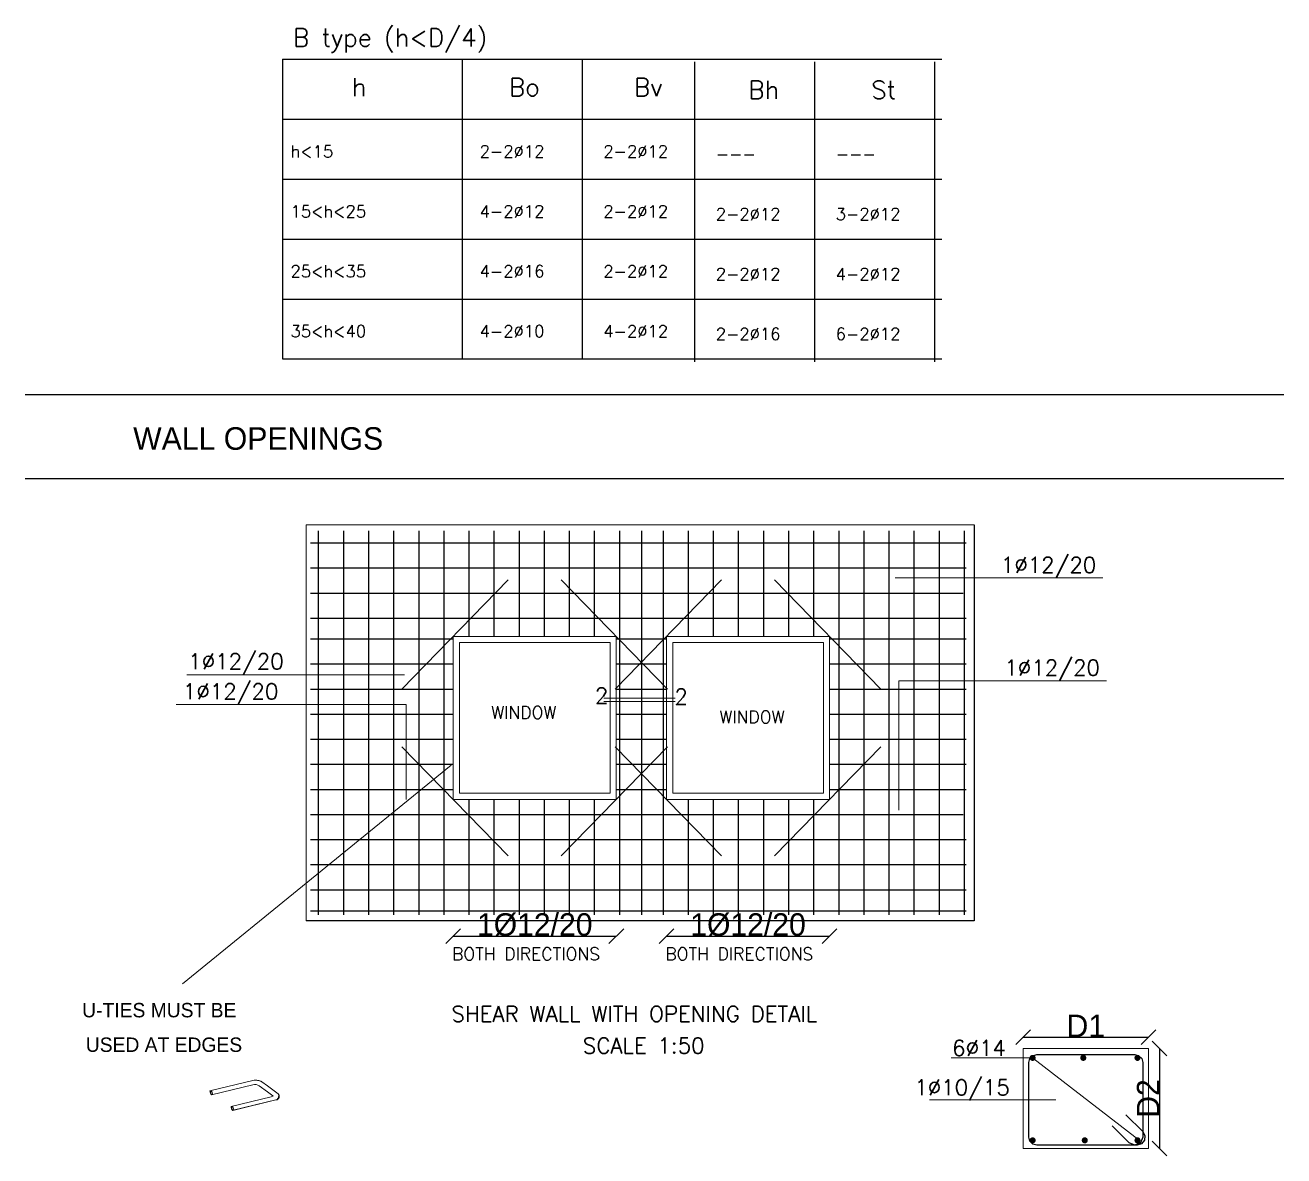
# Model space of a CAD drawing. Extents: x 166525 to 167198, y 178739 to 179747.
# Drawn here: x 167068.06 to 167082.04, y 179495.12 to 179507.68 of the extents above; entities that cross this region are included whole.
import ezdxf

# ---------------------------------------------------------------- set-up
doc = ezdxf.new("R2010")
doc.units = 0
doc.header["$MEASUREMENT"] = 0
doc.layers.get('0').update_dxf_attribs({"linetype": 'CONTINUOUS'})
doc.layers.get('DEFPOINTS').update_dxf_attribs({"linetype": 'CONTINUOUS'})
for name, color, linetype, lineweight in [('BEAM', 6, 'CONTINUOUS', 13), ('LINE', 8, 'CONTINUOUS', 9), ('UBARS', 1, 'CONTINUOUS', 0)]:
    doc.layers.add(name, color=color, linetype=linetype, lineweight=lineweight)
for name, color, linetype in [('BEAM-REIN', 2, 'CONTINUOUS'), ('FRAM-TXT', 4, 'CONTINUOUS'), ('REBARS', 2, 'CONTINUOUS'), ('slab', 6, 'CONTINUOUS'), ('sss', 4, 'CONTINUOUS'), ('Steel', 2, 'CONTINUOUS'), ('TEXT', 7, 'CONTINUOUS')]:
    doc.layers.add(name, color=color, linetype=linetype)
doc.styles.add('ROMANS', font='romans.shx')
doc.dimstyles.new('mais 1-100 plan', dxfattribs={"dimtxt": 0.25, "dimasz": 0.1635, "dimexe": 0.18, "dimexo": 0.0625, "dimgap": 0, "dimtad": 1, "dimzin": 0, "dimdsep": 46, "dimtxsty": 'Standard', "dimblk": 'OBLIQUE', "dimcen": 0, "dimse1": 1, "dimse2": 1, "dimclrd": 8, "dimclrt": 4, "dimadec": 0, "dimazin": 0, "dimtfac": 1, "dimtix": 1, "dimtofl": 0, "dimtmove": 0, "dimatfit": 3, "dimldrblk": 'OBLIQUE', "dimfxl": 0.18, "dimtolj": 1, "dimtzin": 0, "dimarcsym": 0})

# ---------------------------------------------------------------- blocks, each defined once
blk = doc.blocks.new('_OBLIQUE')
at = {"color": 0, "linetype": 'ByBlock'}
blk.add_line((-0.5, -0.5), (0.5, 0.5), dxfattribs=at)
blk = doc.blocks.new('*D1770')
at = {"color": 8, "linetype": 'Continuous', "lineweight": -2, "transparency": 16777216}
blk.add_line((167072.816, 179497.562), (167074.627, 179497.562), dxfattribs=at)
at = {"layer": 'DEFPOINTS', "color": 0, "linetype": 'Continuous', "transparency": 16777216}
for p in [(167072.816, 179499.081), (167074.627, 179499.081), (167074.627, 179497.562)]:
    blk.add_point(p, dxfattribs=at)
at = {"color": 8, "linetype": 'Continuous', "lineweight": -2, "transparency": 16777216, "xscale": 0.1635000000000001, "yscale": 0.1635000000000001, "zscale": 0.1635000000000001, "rotation": 180}
blk.add_blockref('_OBLIQUE', (167072.816, 179497.562), dxfattribs=at)
at = {"color": 8, "linetype": 'Continuous', "lineweight": -2, "transparency": 16777216, "xscale": 0.1635000000000001, "yscale": 0.1635000000000001, "zscale": 0.1635000000000001}
blk.add_blockref('_OBLIQUE', (167074.627, 179497.562), dxfattribs=at)
at = {"color": 4, "linetype": 'Continuous', "transparency": 16777216, "insert": (167073.721, 179497.687), "char_height": 0.25, "attachment_point": 5}
blk.add_mtext('\\A1;1%%C12/20', dxfattribs=at)
blk = doc.blocks.new('*D1505')
at = {"color": 8, "linetype": 'Continuous', "lineweight": -2, "transparency": 16777216}
blk.add_line((167075.184, 179497.562), (167076.995, 179497.562), dxfattribs=at)
at = {"layer": 'DEFPOINTS', "color": 0, "linetype": 'Continuous', "transparency": 16777216}
for p in [(167075.184, 179499.081), (167076.995, 179499.081), (167076.995, 179497.562)]:
    blk.add_point(p, dxfattribs=at)
at = {"color": 8, "linetype": 'Continuous', "lineweight": -2, "transparency": 16777216, "xscale": 0.1635000000000001, "yscale": 0.1635000000000001, "zscale": 0.1635000000000001, "rotation": 180}
blk.add_blockref('_OBLIQUE', (167075.184, 179497.562), dxfattribs=at)
at = {"color": 8, "linetype": 'Continuous', "lineweight": -2, "transparency": 16777216, "xscale": 0.1635000000000001, "yscale": 0.1635000000000001, "zscale": 0.1635000000000001}
blk.add_blockref('_OBLIQUE', (167076.995, 179497.562), dxfattribs=at)
at = {"color": 4, "linetype": 'Continuous', "transparency": 16777216, "insert": (167076.089, 179497.687), "char_height": 0.25, "attachment_point": 5}
blk.add_mtext('\\A1;1%%C12/20', dxfattribs=at)
blk = doc.blocks.new('*D1771')
at = {"color": 8, "linetype": 'Continuous', "lineweight": -2, "transparency": 16777216}
blk.add_line((167079.143, 179496.441), (167080.536, 179496.441), dxfattribs=at)
at = {"layer": 'DEFPOINTS', "color": 0, "linetype": 'Continuous', "transparency": 16777216}
for p in [(167080.536, 179496.441), (167079.143, 179496.316), (167080.536, 179496.316)]:
    blk.add_point(p, dxfattribs=at)
at = {"color": 8, "linetype": 'Continuous', "lineweight": -2, "transparency": 16777216, "xscale": 0.1635000000000001, "yscale": 0.1635000000000001, "zscale": 0.1635000000000001, "rotation": 180}
blk.add_blockref('_OBLIQUE', (167079.143, 179496.441), dxfattribs=at)
at = {"color": 8, "linetype": 'Continuous', "lineweight": -2, "transparency": 16777216, "xscale": 0.1635000000000001, "yscale": 0.1635000000000001, "zscale": 0.1635000000000001}
blk.add_blockref('_OBLIQUE', (167080.536, 179496.441), dxfattribs=at)
at = {"color": 4, "linetype": 'Continuous', "transparency": 16777216, "insert": (167079.839, 179496.566), "char_height": 0.25, "attachment_point": 5}
blk.add_mtext('\\A1;D1', dxfattribs=at)
blk = doc.blocks.new('*D1772')
at = {"color": 8, "linetype": 'Continuous', "lineweight": -2, "transparency": 16777216}
blk.add_line((167080.656, 179496.316), (167080.656, 179495.205), dxfattribs=at)
at = {"layer": 'DEFPOINTS', "color": 0, "linetype": 'Continuous', "transparency": 16777216}
for p in [(167080.536, 179496.316), (167080.536, 179495.205), (167080.656, 179495.205)]:
    blk.add_point(p, dxfattribs=at)
at = {"color": 8, "linetype": 'Continuous', "lineweight": -2, "transparency": 16777216, "xscale": 0.1635000000000001, "yscale": 0.1635000000000001, "zscale": 0.1635000000000001}
for p, rotation in [((167080.656, 179496.316), 90), ((167080.656, 179495.205), 270)]:
    blk.add_blockref('_OBLIQUE', p, dxfattribs=dict(at, rotation=rotation))
at = {"color": 4, "linetype": 'Continuous', "transparency": 16777216, "insert": (167080.531, 179495.76), "char_height": 0.25, "attachment_point": 5, "rotation": 90}
blk.add_mtext('\\A1;D2', dxfattribs=at)

msp = doc.modelspace()

# ---------------------------------------------------------------- linework, layer by layer
at = {"color": 8, "ltscale": 2}
for p, q in [((167068.06369, 179503.57627), (167082.03759, 179503.57627)), ((167068.06369, 179502.64682), (167082.03759, 179502.64682))]:
    msp.add_line(p, q, dxfattribs=at)
at = {"color": 2, "linetype": 'Continuous'}
for p, q in [((167078.60045, 179502.13144), (167078.60045, 179497.73179)), ((167078.60045, 179497.73179), (167071.18394, 179497.73179))]:
    msp.add_line(p, q, dxfattribs=at)
at = {"layer": 'BEAM', "color": 253}
for p, q in [((167077.72358, 179501.54071), (167080.02759, 179501.54071)), ((167072.27458, 179500.46585), (167069.86016, 179500.46585)), ((167077.76308, 179500.39911), (167080.06708, 179500.39911)), ((167077.76308, 179500.39911), (167077.76308, 179498.95994)), ((167072.29311, 179500.13522), (167069.73847, 179500.13522)), ((167072.29311, 179500.13522), (167072.29311, 179499.08047)), ((167074.48978, 179500.20404), (167075.28051, 179500.20404)), ((167074.48978, 179500.16921), (167075.28051, 179500.16921)), ((167072.79347, 179499.46101), (167069.8092, 179497.0327))]:
    msp.add_line(p, q, dxfattribs=at)
at = {"layer": 'BEAM-REIN'}
for p, q in [((167071.23065, 179501.93031), (167078.51116, 179501.93031)), ((167071.31813, 179502.06552), (167071.31813, 179497.80086)), ((167071.59672, 179502.06552), (167071.59672, 179497.80086)), ((167071.87532, 179502.06552), (167071.87532, 179497.80086)), ((167072.15391, 179502.06552), (167072.15391, 179497.80086)), ((167072.4325, 179502.06552), (167072.4325, 179497.80086)), ((167072.7111, 179502.06552), (167072.7111, 179497.80086)), ((167072.98969, 179502.06552), (167072.98969, 179500.8917)), ((167073.26828, 179502.06552), (167073.26828, 179500.8917)), ((167073.54687, 179502.06552), (167073.54687, 179500.8917)), ((167073.82547, 179502.06552), (167073.82547, 179500.8917)), ((167074.10406, 179502.06552), (167074.10406, 179500.8917)), ((167074.38265, 179502.06552), (167074.38265, 179500.8917)), ((167074.66124, 179502.06552), (167074.66124, 179497.80086)), ((167074.90586, 179502.06552), (167074.90586, 179497.80086)), ((167075.14527, 179502.06552), (167075.14527, 179497.80086)), ((167075.42387, 179502.06552), (167075.42387, 179500.8917)), ((167075.70246, 179502.06552), (167075.70246, 179500.8917)), ((167075.98105, 179502.06552), (167075.98105, 179500.8917)), ((167076.25965, 179502.06552), (167076.25965, 179500.8917)), ((167076.53824, 179502.06552), (167076.53824, 179500.8917)), ((167076.81683, 179502.06552), (167076.81683, 179500.8917)), ((167077.09542, 179502.06552), (167077.09542, 179497.80086)), ((167077.37402, 179502.06552), (167077.37402, 179497.80086)), ((167077.65261, 179502.06552), (167077.65261, 179497.80086)), ((167077.9312, 179502.06552), (167077.9312, 179497.80086)), ((167078.2098, 179502.06552), (167078.2098, 179497.80086)), ((167078.48839, 179502.06552), (167078.48839, 179497.80086)), ((167071.23065, 179501.65171), (167078.51116, 179501.65171)), ((167072.24648, 179500.30662), (167073.42702, 179501.51974)), ((167075.19609, 179500.30662), (167074.01554, 179501.51974)), ((167074.61452, 179500.30662), (167075.79506, 179501.51974)), ((167077.56413, 179500.30662), (167076.38358, 179501.51974)), ((167071.23065, 179501.37312), (167078.47606, 179501.37312)), ((167071.23065, 179501.09453), (167078.51116, 179501.09453)), ((167071.23065, 179500.8638), (167072.81585, 179500.8638)), ((167074.62671, 179500.8638), (167075.18389, 179500.8638)), ((167076.99475, 179500.8638), (167078.51116, 179500.8638)), ((167071.23065, 179500.58521), (167072.81585, 179500.58521)), ((167074.62671, 179500.58521), (167075.18389, 179500.58521)), ((167076.99475, 179500.58521), (167078.51116, 179500.58521)), ((167071.23065, 179500.30662), (167072.81585, 179500.30662)), ((167074.62671, 179500.30662), (167075.18389, 179500.30662)), ((167076.99475, 179500.30662), (167078.51116, 179500.30662)), ((167071.23065, 179500.02802), (167072.81585, 179500.02802)), ((167074.62671, 179500.02802), (167075.18389, 179500.02802)), ((167076.99475, 179500.02802), (167078.51116, 179500.02802)), ((167071.23065, 179499.74943), (167072.81585, 179499.74943)), ((167074.62671, 179499.74943), (167075.18389, 179499.74943)), ((167076.99475, 179499.74943), (167078.51116, 179499.74943)), ((167072.24648, 179499.66594), (167073.42702, 179498.45282)), ((167075.19609, 179499.66594), (167074.01554, 179498.45282)), ((167074.61452, 179499.66594), (167075.79506, 179498.45282)), ((167077.56413, 179499.66594), (167076.38358, 179498.45282)), ((167071.23065, 179499.47084), (167072.81585, 179499.47084)), ((167074.62671, 179499.47084), (167075.18389, 179499.47084)), ((167076.99475, 179499.47084), (167078.51116, 179499.47084)), ((167071.23065, 179499.19224), (167072.81585, 179499.19224)), ((167074.62671, 179499.19224), (167075.18389, 179499.19224)), ((167076.99475, 179499.19224), (167078.51116, 179499.19224)), ((167072.98969, 179499.08085), (167072.98969, 179497.80086)), ((167073.26828, 179499.08085), (167073.26828, 179497.80086)), ((167073.54687, 179499.08085), (167073.54687, 179497.80086)), ((167073.82547, 179499.08085), (167073.82547, 179497.80086)), ((167074.10406, 179499.08085), (167074.10406, 179497.80086)), ((167074.38265, 179499.08085), (167074.38265, 179497.80086)), ((167075.42387, 179499.08085), (167075.42387, 179497.80086)), ((167075.70246, 179499.08085), (167075.70246, 179497.80086)), ((167075.98105, 179499.08085), (167075.98105, 179497.80086)), ((167076.25965, 179499.08085), (167076.25965, 179497.80086)), ((167076.53824, 179499.08085), (167076.53824, 179497.80086)), ((167076.81683, 179499.08085), (167076.81683, 179497.80086)), ((167071.23065, 179498.91365), (167078.47606, 179498.91365)), ((167071.23065, 179498.63506), (167078.51116, 179498.63506)), ((167071.23065, 179498.35647), (167078.51116, 179498.35647)), ((167071.23065, 179498.07787), (167078.51116, 179498.07787)), ((167071.23065, 179497.84324), (167078.51116, 179497.84324))]:
    msp.add_line(p, q, dxfattribs=at)
for points in [[(167079.26559, 179496.21073, 0.0334, 0.0334, 1), (167079.2315, 179496.21073, 0.0334, 0.0334, 1)], [(167079.82812, 179496.21073, 0.0334, 0.0334, 1), (167079.79402, 179496.21073, 0.0334, 0.0334, 1)], [(167080.43005, 179496.21073, 0.0334, 0.0334, 1), (167080.39596, 179496.21073, 0.0334, 0.0334, 1)], [(167079.26559, 179495.29496, 0.0334, 0.0334, 1), (167079.2315, 179495.29496, 0.0334, 0.0334, 1)], [(167079.84467, 179495.29496, 0.0334, 0.0334, 1), (167079.81057, 179495.29496, 0.0334, 0.0334, 1)], [(167080.43005, 179495.29496, 0.0334, 0.0334, 1), (167080.39596, 179495.29496, 0.0334, 0.0334, 1)]]:
    msp.add_lwpolyline(points, format="xyseb", close=True, dxfattribs=at)
at = {"layer": 'LINE'}
for p, q in [((167079.24854, 179496.21073), (167078.34302, 179496.21073)), ((167080.43005, 179495.29496), (167079.24854, 179496.21073)), ((167079.50756, 179495.74385), (167078.10387, 179495.74385))]:
    msp.add_line(p, q, dxfattribs=at)
at = {"layer": 'REBARS'}
msp.add_polyline3d([(167080.28375, 179495.57939, 0), (167080.47139, 179495.39175, 0), (167080.49561, 179495.34647, 0), (167080.49057, 179495.29537, 0), (167080.45799, 179495.25567, 0), (167080.40885, 179495.24076, 0), (167079.29531, 179495.24076, 0), (167079.25108, 179495.25261, 0), (167079.21871, 179495.28499, 0), (167079.20685, 179495.32922, 0), (167079.20685, 179496.15817, 0), (167079.21871, 179496.2024, 0), (167079.25108, 179496.23477, 0), (167079.29531, 179496.24663, 0), (167080.38294, 179496.24663, 0), (167080.42716, 179496.23477, 0), (167080.45954, 179496.2024, 0), (167080.47139, 179496.15817, 0), (167080.47139, 179495.32922, 0), (167080.44548, 179495.26667, 0), (167080.38294, 179495.24076, 0), (167080.32039, 179495.26667, 0), (167080.13275, 179495.45431, 0)], dxfattribs=at)
at = {"layer": 'slab', "lineweight": 15}
for p in [(167078.60045, 179502.13144), (167071.18394, 179497.73179)]:
    msp.add_line(p, (167071.18394, 179502.13144), dxfattribs=at)
for points in [[(167074.62671, 179499.08085), (167074.62671, 179500.8917), (167072.81585, 179500.8917), (167072.81585, 179499.08085)], [(167074.55706, 179499.1505), (167072.8855, 179499.1505), (167072.8855, 179500.82206), (167074.55706, 179500.82206)], [(167076.99475, 179499.08085), (167076.99475, 179500.8917), (167075.18389, 179500.8917), (167075.18389, 179499.08085)], [(167076.9251, 179499.1505), (167075.25354, 179499.1505), (167075.25354, 179500.82206), (167076.9251, 179500.82206)], [(167079.14264, 179496.31627), (167080.5356, 179496.31627), (167080.5356, 179495.20455), (167079.14264, 179495.20455)]]:
    msp.add_lwpolyline(points, close=True, dxfattribs=at)
at = {"layer": 'Steel', "color": 4, "ltscale": 10}
for p, q in [((167070.91941, 179507.30104), (167078.24172, 179507.30104)), ((167070.91941, 179507.30104), (167070.91941, 179503.97272)), ((167072.91641, 179507.30104), (167072.91641, 179503.97272)), ((167074.24773, 179507.30104), (167074.24773, 179503.97272)), ((167075.49625, 179507.27095), (167075.49625, 179503.94264)), ((167076.82758, 179507.27095), (167076.82758, 179503.94264)), ((167078.15891, 179507.27095), (167078.15891, 179503.94264)), ((167070.91941, 179506.63538), (167078.24172, 179506.63538)), ((167070.91941, 179505.96971), (167078.24172, 179505.96971)), ((167070.91941, 179505.30405), (167078.24172, 179505.30405)), ((167070.91941, 179504.63839), (167078.24172, 179504.63839)), ((167070.91941, 179503.97272), (167078.24172, 179503.97272))]:
    msp.add_line(p, q, dxfattribs=at)
at = {"layer": 'UBARS'}
for p, q in [((167070.75287, 179495.90085), (167070.6912, 179495.94596)), ((167070.1206, 179495.81839), (167070.11274, 179495.84354)), ((167070.11815, 179495.84443), (167070.12401, 179495.82099)), ((167070.12502, 179495.80801), (167070.1206, 179495.81839)), ((167070.12401, 179495.82099), (167070.12604, 179495.81626)), ((167070.12978, 179495.80205), (167070.12502, 179495.80801)), ((167070.12604, 179495.81626), (167070.12749, 179495.81288)), ((167070.12749, 179495.81288), (167070.12942, 179495.80949)), ((167070.12942, 179495.80949), (167070.13111, 179495.80708)), ((167070.1329, 179495.79974), (167070.12978, 179495.80205)), ((167070.13111, 179495.80708), (167070.13304, 179495.80466)), ((167070.5927, 179495.91311), (167070.1329, 179495.79974)), ((167070.13304, 179495.80466), (167070.13521, 179495.80322)), ((167070.13521, 179495.80322), (167070.13715, 179495.80177)), ((167070.7949, 179495.77966), (167070.35058, 179495.67151)), ((167070.66207, 179495.89941), (167070.75287, 179495.83296)), ((167070.8733, 179495.81276), (167070.75287, 179495.90085)), ((167070.75287, 179495.83296), (167070.81511, 179495.78741)), ((167070.81452, 179495.78444), (167070.7949, 179495.77966)), ((167070.87718, 179495.79983), (167070.8733, 179495.81276)), ((167070.87453, 179495.76774), (167070.87718, 179495.78099)), ((167070.87839, 179495.79162), (167070.87718, 179495.79983)), ((167070.87718, 179495.78099), (167070.87863, 179495.78921)), ((167070.87863, 179495.78921), (167070.87839, 179495.79162)), ((167070.35476, 179495.67255), (167070.35476, 179495.67253)), ((167070.36902, 179495.62533), (167070.84822, 179495.74301)), ((167070.37167, 179495.63028), (167070.85983, 179495.75016)), ((167070.85983, 179495.75016), (167070.86406, 179495.75384)), ((167070.86406, 179495.75384), (167070.86672, 179495.75577)), ((167070.86672, 179495.75577), (167070.86889, 179495.75867)), ((167070.86889, 179495.75867), (167070.87083, 179495.76109)), ((167070.87083, 179495.76109), (167070.87434, 179495.76724)), ((167070.87597, 179495.77568), (167070.8767, 179495.77858))]:
    msp.add_line(p, q, dxfattribs=at)
at = {"layer": 'UBARS', "flags": 128}
msp.add_lwpolyline([(167070.11274, 179495.84354), (167070.59224, 179495.96075, -0.07858169), (167070.61826, 179495.96291), (167070.63517, 179495.96166), (167070.64145, 179495.96117), (167070.64773, 179495.96021), (167070.65377, 179495.95924), (167070.65956, 179495.95827), (167070.66512, 179495.95682), (167070.67043, 179495.95489), (167070.67551, 179495.95344), (167070.68009, 179495.95151), (167070.68444, 179495.9491), (167070.68831, 179495.94716), (167070.69169, 179495.94475)], format="xyb", dxfattribs=at)
at = {"layer": 'UBARS'}
for centre, radius, start, end in [((167070.11549, 179495.81785), 0.02671, 323.403168, 87.170771), ((167070.61271, 179495.83196), 0.08358, 53.804289, 103.850306), ((167070.81412, 179495.78606), 0.00167, 283.680204, 53.804289), ((167070.84446, 179495.78375), 0.04091, 275.277812, 45.164951), ((167070.40901, 179495.66807), 0.05853, 176.624191, 226.9033), ((167070.34926, 179495.64483), 0.02671, 327.000346, 87.170771), ((167070.39952, 179495.66571), 0.04507, 173.298096, 231.826438), ((167070.87289, 179495.76807), 0.00167, 330.255119, 348.690068)]:
    msp.add_arc(centre, radius, start, end, dxfattribs=at)

# ---------------------------------------------------------------- texts
at = {"layer": 'FRAM-TXT', "linetype": 'Continuous'}
for s, height, p in [('WALL OPENINGS', 0.2507335, (167069.26242, 179502.96399, 134.94341)), (' U-TIES MUST BE ', 0.16, (167068.63705, 179496.66085, 134.94341)), (' USED AT EDGES', 0.16, (167068.67748, 179496.27703, 134.94341))]:
    msp.add_text(s, height=height, dxfattribs=at).set_placement(p)
at = {"layer": 'sss', "style": 'ROMANS'}
for s, height, p in [('1%%c12/20', 0.174121, (167078.89643, 179501.59824)), ('1%%c12/20', 0.174121, (167069.87429, 179500.52703)), ('1%%c12/20', 0.174121, (167078.93592, 179500.45664)), ('1%%c12/20', 0.174121, (167069.81521, 179500.19295)), ('2', 0.17412, (167074.3891, 179500.14635)), ('2', 0.17412, (167075.27104, 179500.13468)), ('WINDOW', 0.139296, (167073.23775, 179499.97687)), ('WINDOW', 0.139296, (167075.77124, 179499.92719)), ('BOTH DIRECTIONS', 0.1392964, (167072.80331, 179497.29566)), ('BOTH DIRECTIONS', 0.1392964, (167075.17135, 179497.29566)), ('SHEAR WALL WITH OPENING DETAIL', 0.1741205, (167072.79739, 179496.61243, -3385.42493)), ('SCALE 1:50', 0.174121, (167074.2557, 179496.2599, -3385.42493)), ('6%%C14', 0.174121, (167078.35585, 179496.23361, -3385.42493)), ('1%%c10/15', 0.174121, (167077.9352, 179495.79519, -3385.42493))]:
    msp.add_text(s, height=height, dxfattribs=at).set_placement(p)
at = {"layer": 'TEXT', "color": 7, "ltscale": 10, "style": 'ROMANS'}
for s, height, p in [('B type (h<D/4)', 0.1996991, (167071.03842, 179507.44202)), ('h', 0.1997, (167071.69101, 179506.89167)), ('Bo', 0.199699, (167073.43523, 179506.89167)), ('Bv', 0.199699, (167074.82349, 179506.89167)), ('Bh', 0.199699, (167076.09334, 179506.86158)), ('St', 0.199699, (167077.45787, 179506.86158))]:
    msp.add_text(s, height=height, dxfattribs=at).set_placement(p)
at = {"layer": 'TEXT', "ltscale": 10, "style": 'ROMANS'}
for s, p in [('h<15', (167071.01009, 179506.21101)), ('2-2%%C12', (167073.10954, 179506.21101)), ('2-2%%C12', (167074.48246, 179506.21101)), ('---', (167075.73098, 179506.18093)), ('---', (167077.06231, 179506.18093)), ('15<h<25', (167071.01009, 179505.54535)), ('4-2%%C12', (167073.10954, 179505.54535)), ('2-2%%C12', (167074.48246, 179505.54535)), ('2-2%%C12', (167075.73098, 179505.51526)), ('3-2%%C12', (167077.06231, 179505.51526)), ('25<h<35', (167071.01009, 179504.87969)), ('4-2%%C16', (167073.10954, 179504.87969)), ('2-2%%C12', (167074.48246, 179504.87969)), ('2-2%%C12', (167075.73098, 179504.8496)), ('4-2%%C12', (167077.06231, 179504.8496)), ('35<h<40', (167071.01009, 179504.21402)), ('4-2%%C10', (167073.10954, 179504.21402)), ('4-2%%C12', (167074.48246, 179504.21402)), ('2-2%%C16', (167075.73098, 179504.18394)), ('6-2%%C12', (167077.06231, 179504.18394))]:
    msp.add_text(s, height=0.133133, dxfattribs=at).set_placement(p)

# ---------------------------------------------------------------- dimensions: what is measured, and where the dimension line sits
at = {"color": 2, "linetype": 'Continuous'}
for base, p1, p2, text, picture, middle in [((167074.62671, 179497.56212), (167072.81585, 179499.08085), (167074.62671, 179499.08085), '1%%C12/20', '*D1770', (167073.72128, 179497.68712)), ((167076.99475, 179497.56212), (167075.18389, 179499.08085), (167076.99475, 179499.08085), '1%%C12/20', '*D1505', (167076.08932, 179497.68712)), ((167080.5356, 179496.44054), (167079.14264, 179496.31627), (167080.5356, 179496.31627), 'D1', '*D1771', (167079.83912, 179496.56554))]:
    dim = msp.add_linear_dim(base=base, p1=p1, p2=p2, text=text, dimstyle='mais 1-100 plan', override={"dimfxlon": 1, "dimarcsym": 1}, dxfattribs=at)
    dim.commit()
    dim.dimension.update_dxf_attribs({"geometry": picture, "text_midpoint": middle})
dim = msp.add_linear_dim(base=(167080.65577, 179495.20455), p1=(167080.5356, 179496.31627), p2=(167080.5356, 179495.20455), angle=90, text='D2', dimstyle='mais 1-100 plan', override={"dimfxlon": 1, "dimarcsym": 1}, dxfattribs=at)
dim.commit()
dim.dimension.update_dxf_attribs({"geometry": '*D1772', "text_midpoint": (167080.53077, 179495.76041)})

doc.saveas('drawing.dxf')
